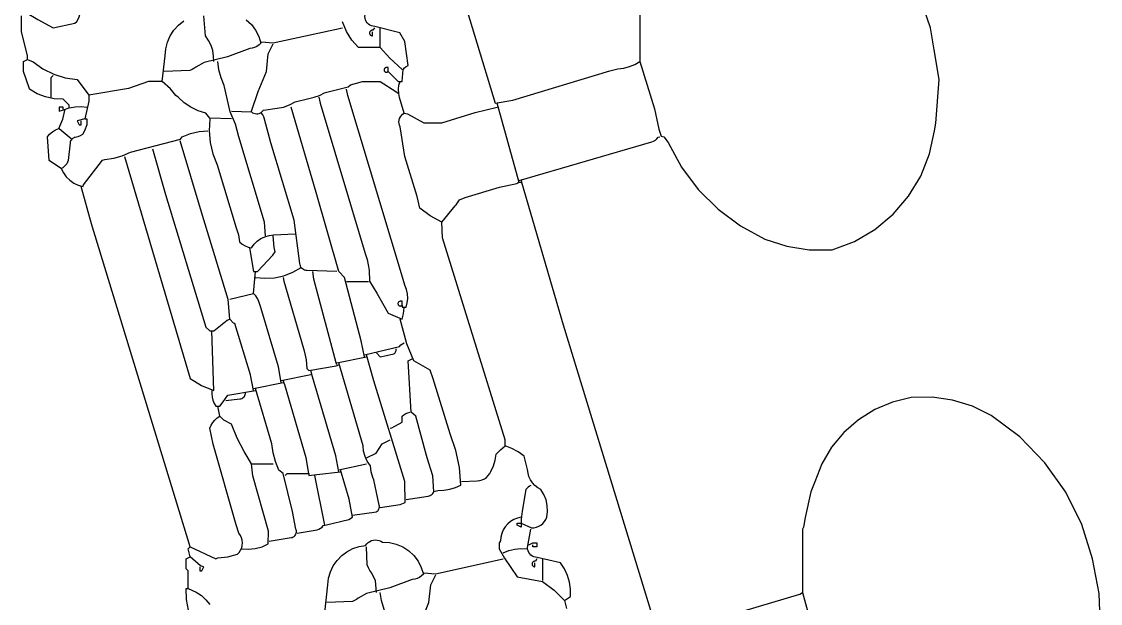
# Model space of a CAD drawing. Extents: x -68 to 722, y 3924 to 4942.
# Drawn here: x 539.09 to 586.62, y 4852.87 to 4878.51 of the extents above; entities that cross this region are included whole.
import ezdxf

# ---------------------------------------------------------------- set-up
doc = ezdxf.new("R2010")
doc.units = 0
doc.layers.get('0').update_dxf_attribs({"linetype": 'CONTINUOUS'})

msp = doc.modelspace()

# ---------------------------------------------------------------- linework, layer by layer
at = {"color": 7, "linetype": 'CONTINUOUS'}
for p, q in [((561.008716, 4871.420046), (560.048218, 4874.912753)), ((541.274841, 4873.341035), (540.750933, 4873.777623)), ((553.412047, 4867.054162), (554.372546, 4867.054162)), ((548.260284, 4866.268302), (549.3081, 4866.530255)), ((552.975457, 4863.474136), (554.285228, 4863.736089)), ((549.3081, 4862.339006), (550.61787, 4862.60096)), ((550.530552, 4862.688277), (551.840323, 4862.95023)), ((549.220782, 4859.020934), (550.18128, 4859.020934)), ((553.062775, 4858.758981), (554.285228, 4859.020934)), ((552.451549, 4856.314086), (552.014959, 4858.497028)), ((562.056533, 4853.869191), (562.056533, 4854.829685))]:
    msp.add_line(p, q, dxfattribs=at)
for points in [[(553.935956, 4894.908504), (554.054097, 4894.479599), (555.306849, 4890.184617), (555.446558, 4889.765492), (559.9609, 4874.912753), (560.741523, 4875.036745), (565.016614, 4876.336032), (565.366934, 4876.427977), (565.622682, 4876.45878), (565.872155, 4876.522959), (566.111017, 4876.6194), (566.335116, 4876.746425)], [(539.266526, 4878.929367), (539.803882, 4878.600267), (540.488979, 4878.230826), (541.441793, 4878.436284), (541.520837, 4878.518003), (541.584583, 4878.612144), (541.631115, 4878.715878), (541.659036, 4878.826089), (541.667507, 4878.939465), (541.656273, 4879.052601), (541.625672, 4879.162098), (541.576623, 4879.264666), (541.5106, 4879.357224), (541.335964, 4879.968447), (540.437025, 4882.864601), (540.227025, 4883.993793), (540.280355, 4884.122773), (540.35252, 4884.242239), (540.441871, 4884.34946), (540.546366, 4884.441985), (540.663615, 4884.517699)], [(555.245726, 4876.309836), (555.682316, 4875.873248), (555.856952, 4875.873248), (555.899389, 4876.390081), (555.962693, 4876.461955), (556.036472, 4876.523027), (556.118906, 4876.571789), (555.970466, 4877.628333), (555.756537, 4878.016897), (554.651003, 4878.288455), (554.575922, 4878.298238), (554.503527, 4878.320418), (554.435851, 4878.354372), (554.374792, 4878.399146), (554.322065, 4878.453485), (554.279149, 4878.515864), (554.247248, 4878.584531), (554.227258, 4878.657561), (554.219739, 4878.732902), (554.372546, 4879.627909)], [(574.804965, 4868.451245), (575.783498, 4868.819232), (576.687194, 4869.34485), (577.490877, 4870.013457), (578.172155, 4870.806424), (578.712051, 4871.701662), (579.095522, 4872.674228), (579.311885, 4873.697029), (579.37912, 4874.032853), (579.520139, 4875.960566), (579.303503, 4877.261948), (579.135503, 4878.224888), (578.585517, 4879.863983)], [(566.335116, 4879.540591), (566.335116, 4876.746425), (566.972538, 4874.659532), (567.174679, 4873.7709), (567.278151, 4873.46328), (567.382932, 4873.428353), (567.575032, 4873.175131), (568.16478, 4872.093802), (568.903167, 4871.107971), (569.775001, 4870.237923), (570.762345, 4869.501559), (571.844884, 4868.914028), (572.803463, 4868.606202), (573.798172, 4868.450688), (574.804965, 4868.451245)], [(541.187523, 4874.738118), (541.187523, 4874.825436), (540.925569, 4875.087389), (540.532758, 4875.104677), (540.147828, 4875.184856), (539.780784, 4875.325845), (539.441163, 4875.523977), (539.419333, 4875.589465), (539.179208, 4876.309836), (539.179208, 4876.746425), (539.353844, 4876.833743), (539.353844, 4877.008378), (539.09189, 4878.05619), (539.09189, 4878.754732)], [(547.561739, 4876.746425), (547.554921, 4876.988184), (547.513651, 4877.226493), (547.438776, 4877.456466), (547.331829, 4877.673391), (547.195004, 4877.872823), (547.125149, 4878.754732)], [(545.291471, 4875.873248), (545.417121, 4877.004099), (545.442911, 4877.305029), (545.517611, 4877.59768), (545.639204, 4877.874156), (545.804413, 4878.127), (546.00878, 4878.349393), (546.246793, 4878.535335)], [(548.988455, 4878.587914), (549.215746, 4878.375994), (549.402898, 4878.12791), (549.544255, 4877.851162), (549.635543, 4877.554113), (549.555438, 4877.475669), (549.46309, 4877.412093), (549.361222, 4877.365261), (549.252842, 4877.336556), (549.141148, 4877.326826), (548.157294, 4876.95126), (547.133532, 4876.704425), (546.767145, 4876.501935), (546.687883, 4876.441489), (546.602127, 4876.390673), (546.511042, 4876.350177), (545.378789, 4876.309836)], [(549.657372, 4877.619602), (550.174208, 4877.577165), (553.237411, 4878.230826)], [(554.896454, 4877.357649), (553.935956, 4877.357649), (553.640491, 4877.695033), (553.405447, 4878.076977), (553.237411, 4878.492779)], [(554.6345, 4878.230826), (554.569011, 4878.121678), (554.548808, 4878.124012), (554.528499, 4878.122936), (554.508655, 4878.118481), (554.489835, 4878.110772), (554.472567, 4878.100027), (554.457339, 4878.086547), (554.444577, 4878.070712), (554.434641, 4878.052967), (554.42781, 4878.03381), (554.424277, 4878.013782), (554.42414, 4877.993445), (554.427405, 4877.973371), (554.433978, 4877.954125), (554.443675, 4877.936248), (554.456223, 4877.920243), (554.47127, 4877.90656), (554.488391, 4877.895584), (554.507107, 4877.887624), (554.526889, 4877.882903), (554.547182, 4877.881555), (554.547182, 4878.05619)], [(555.856952, 4876.397154), (555.314533, 4876.899493), (554.896454, 4877.357649), (554.896454, 4878.230826)], [(549.220782, 4874.563483), (549.517663, 4875.419196), (549.880382, 4876.313766), (549.95827, 4877.091766), (550.18128, 4877.532284)], [(539.353844, 4876.833743), (539.602352, 4876.726254), (540.033955, 4876.421424), (540.508306, 4876.188625), (541.013484, 4876.033708), (541.536795, 4875.960566), (542.060703, 4875.262024), (542.060703, 4875.000071), (541.886067, 4874.214212), (541.973385, 4874.214212), (541.973385, 4873.952259), (541.859872, 4873.699038), (541.77692, 4873.5375), (541.677308, 4873.477738), (541.570385, 4873.432333), (541.458209, 4873.402157), (541.414808, 4873.391626), (541.37366, 4873.374265), (541.335831, 4873.350525), (541.302304, 4873.321021), (541.273946, 4873.286518), (541.251494, 4873.247911), (541.23553, 4873.206202), (541.226467, 4873.16247), (541.148579, 4872.38447), (541.120634, 4872.308554), (541.081851, 4872.237561), (541.033072, 4872.173027), (540.975351, 4872.116348), (540.909939, 4872.068753), (540.838251, 4872.03127), (540.933933, 4871.837776), (541.06103, 4871.663301), (541.215863, 4871.512896), (541.393951, 4871.390913), (541.590139, 4871.300882), (541.798749, 4871.245411), (541.820579, 4871.310899), (542.663198, 4872.398004), (542.765185, 4872.432495), (543.153858, 4872.482171), (543.530315, 4872.590866), (543.88565, 4872.756007), (546.094796, 4873.332303), (546.164651, 4873.428353), (546.527959, 4873.574052), (546.90937, 4873.662069), (547.299785, 4873.690306)], [(549.832008, 4869.062468), (549.794374, 4869.668977), (548.666051, 4873.420669), (548.515219, 4873.992225), (548.284383, 4874.536414), (548.014833, 4875.686825), (547.878911, 4876.027751), (547.785626, 4876.382722), (547.736375, 4876.746425)], [(555.245726, 4876.309836), (555.245726, 4876.484472), (555.158408, 4876.484472), (555.14102, 4876.481358), (555.124402, 4876.475367), (555.109028, 4876.466669), (555.095333, 4876.455511), (555.083709, 4876.44221), (555.074484, 4876.427145), (555.067923, 4876.410744), (555.064211, 4876.393474), (555.063454, 4876.375826), (555.065673, 4876.358301), (555.070805, 4876.341398), (555.078705, 4876.325599), (555.089148, 4876.311351), (555.101836, 4876.299061), (555.116409, 4876.289078), (555.132453, 4876.281685), (555.14951, 4876.277094), (555.167097, 4876.275434), (555.184712, 4876.276753), (555.201855, 4876.281014), (555.218039, 4876.288095), (555.232802, 4876.297794), (555.245726, 4876.309836)], [(540.401661, 4875.174706), (540.401661, 4876.047883), (540.488979, 4876.135201)], [(548.347602, 4874.214212), (547.391033, 4874.257521), (547.212467, 4874.476165), (546.869086, 4874.575773), (546.545637, 4874.728128), (546.250163, 4874.929442), (545.990015, 4875.174706), (545.882526, 4875.248577), (545.65777, 4875.545283), (545.291471, 4875.873248), (544.680244, 4875.873248), (543.800341, 4875.557595), (542.060703, 4875.262024)], [(548.347602, 4874.563483), (549.217202, 4874.524102), (549.26759, 4874.490276), (549.322876, 4874.465244), (549.381539, 4874.449693), (549.441965, 4874.444052), (549.502493, 4874.448476), (549.561457, 4874.462843), (549.617236, 4874.486758), (549.668294, 4874.519563), (549.713228, 4874.560356), (549.750802, 4874.608015), (550.351201, 4874.688434), (550.632219, 4874.73889), (550.9011, 4874.83491), (551.15051, 4874.973876), (551.746281, 4875.121006), (551.988125, 4875.173615), (552.221519, 4875.255977), (552.442817, 4875.366805), (552.545591, 4875.403042), (553.477536, 4875.633124), (553.577952, 4875.716076), (554.110592, 4875.873248), (554.896454, 4875.873248), (555.586266, 4875.419196), (555.682316, 4875.349342)], [(557.603313, 4869.673692), (557.098825, 4869.941215), (556.642815, 4870.284916), (556.524673, 4870.801138), (555.981904, 4872.559891), (555.769634, 4873.864941), (555.740282, 4873.93679), (555.723245, 4874.01251), (555.718997, 4874.090007), (555.727653, 4874.167136), (555.748975, 4874.241763), (555.782373, 4874.311823), (555.826922, 4874.375378), (555.88139, 4874.430668), (555.94427, 4874.476165), (555.743439, 4875.165975), (555.70685, 4875.342063), (555.699009, 4875.521742), (555.72012, 4875.700348), (555.769634, 4875.873248)], [(555.856952, 4866.006349), (555.856952, 4865.919032), (556.031588, 4865.919032), (556.085308, 4866.111045), (556.106652, 4866.309286), (556.095037, 4866.508334), (556.050781, 4866.702747), (555.975094, 4866.88721), (555.830757, 4867.394701), (553.465748, 4875.255301), (553.412047, 4875.523977)], [(552.189595, 4875.174706), (552.243296, 4874.90603), (554.224105, 4868.285341), (554.311423, 4868.023388), (554.39937, 4867.551226), (554.424937, 4867.071625), (554.739282, 4866.538987), (555.245726, 4865.657079), (555.856952, 4865.395126), (555.910991, 4865.564992), (555.940296, 4865.740821), (555.94427, 4865.919032)], [(540.838251, 4872.03127), (540.677062, 4872.138758), (540.314343, 4872.38054), (540.227025, 4873.428353), (540.32821, 4873.550574), (540.447768, 4873.654892), (540.582573, 4873.738581), (540.729103, 4873.799453), (540.907792, 4874.212861), (541.012887, 4874.6508)], [(540.925569, 4874.6508), (540.925569, 4874.738118), (540.750933, 4874.738118), (540.750933, 4874.563483), (540.943033, 4874.615873), (541.19061, 4874.70514), (541.448848, 4874.755897), (541.711793, 4874.766975), (541.973385, 4874.738118)], [(552.975457, 4867.49075), (551.668219, 4867.531527), (551.614256, 4867.537473), (551.562054, 4867.552386), (551.513093, 4867.575844), (551.468761, 4867.607182), (551.430314, 4867.645512), (551.39884, 4867.689747), (551.375233, 4867.738636), (551.36016, 4867.790791), (551.354049, 4867.844736), (551.104145, 4869.756295), (550.067767, 4873.157668), (549.798391, 4874.207488), (549.765256, 4874.303884), (549.717884, 4874.394139), (549.657372, 4874.476165)], [(554.19791, 4863.736089), (554.054097, 4864.442315), (553.324729, 4867.228797), (553.062775, 4867.49075), (552.071454, 4870.975774), (550.967143, 4874.738118)], [(555.94427, 4874.476165), (556.101443, 4874.441238), (556.817451, 4874.039577), (557.603313, 4874.039577), (559.080035, 4874.506988), (560.048218, 4874.738118)], [(541.886067, 4874.214212), (541.536795, 4874.126894), (541.624113, 4873.952259), (541.711431, 4873.952259), (541.711431, 4874.126894)], [(547.387103, 4874.214212), (547.357813, 4873.698283), (547.401963, 4873.183413), (547.518662, 4872.680002), (547.705552, 4872.198221), (548.548433, 4869.420471), (548.644493, 4869.115722), (548.696874, 4868.800515), (548.810231, 4868.704071), (548.937573, 4868.62703), (549.075612, 4868.571381), (549.220782, 4868.538562), (549.336219, 4868.694099), (549.474968, 4868.829251), (549.633483, 4868.940564), (549.807712, 4869.025192), (549.993202, 4869.080971), (550.18521, 4869.106476), (551.141779, 4869.149786)], [(549.3081, 4862.251689), (549.184108, 4862.944991), (548.487311, 4865.203027), (548.43492, 4865.22049), (548.260284, 4865.395126), (548.189469, 4866.256515), (547.011636, 4870.101549), (546.077333, 4873.253717)], [(561.008716, 4871.507364), (566.853087, 4873.201763), (566.937233, 4873.234277), (567.014926, 4873.28012), (567.084072, 4873.338056), (567.142808, 4873.406523), (567.208296, 4873.428353)], [(543.632428, 4872.555176), (546.513923, 4862.775595), (547.015922, 4862.469824), (547.561739, 4862.251689), (547.474421, 4864.871219)], [(544.85488, 4872.904447), (545.439911, 4870.887408), (547.212467, 4865.045855), (547.387103, 4864.871219), (547.561739, 4864.871219), (548.155502, 4865.342735), (548.260284, 4865.395126)], [(548.347602, 4851.336978), (548.347602, 4851.424296), (548.085648, 4851.686249), (547.692836, 4851.703537), (547.307907, 4851.783716), (546.940862, 4851.924704), (546.601241, 4852.122837), (546.449279, 4852.574851), (546.361396, 4853.043558), (546.339287, 4853.51992), (546.426605, 4853.51992), (546.426605, 4854.305779), (546.339287, 4854.393097), (546.339287, 4854.829685), (546.513923, 4854.917003), (546.426605, 4855.266274), (546.513923, 4855.353592), (542.174217, 4869.595106), (541.711431, 4871.245411)], [(558.476493, 4858.235075), (559.170759, 4858.273408), (559.27914, 4858.285292), (559.384162, 4858.314583), (559.483049, 4858.360506), (559.573187, 4858.421848), (559.652192, 4858.496987), (559.717976, 4858.583935), (559.7688, 4858.680395), (559.883741, 4858.924424), (559.962321, 4859.182467), (560.0029, 4859.44914), (560.18813, 4859.641278), (560.39749, 4859.806794), (560.39749, 4860.068747), (558.88226, 4864.950853), (557.641646, 4868.979429), (557.603313, 4869.673692), (558.197076, 4870.380965), (558.236369, 4870.437722), (558.380443, 4870.65165), (558.642398, 4870.7477), (560.141473, 4871.210047), (560.9083, 4871.372021), (560.934966, 4871.392372), (560.964542, 4871.408198), (560.996269, 4871.419091), (561.029329, 4871.424771), (561.062872, 4871.425092), (561.096034, 4871.420046)], [(561.096034, 4871.507364), (561.113498, 4871.428778), (562.960536, 4865.140856), (567.120978, 4851.511613), (567.901602, 4851.635604), (573.386047, 4853.279796), (573.495195, 4853.345285)], [(549.133464, 4868.538562), (549.3081, 4867.49075), (549.482736, 4867.49075), (550.159451, 4868.211121), (550.268598, 4868.363927), (550.217954, 4868.543801), (550.18128, 4869.062468)], [(550.530552, 4862.60096), (550.406561, 4863.294262), (549.626549, 4865.911348), (549.543859, 4866.172253), (549.485608, 4866.304182), (549.40629, 4866.424628), (549.3081, 4866.530255), (549.395418, 4867.49075)], [(549.395418, 4867.228797), (549.814349, 4867.192111), (550.23404, 4867.218736), (550.644976, 4867.30807), (551.037842, 4867.458087), (551.403733, 4867.665385)], [(552.975457, 4863.386819), (552.957994, 4863.465405), (551.961258, 4867.148203), (551.927641, 4867.49075)], [(550.61787, 4867.228797), (550.644066, 4867.062893), (551.517246, 4864.094092), (551.547546, 4863.990359), (551.634498, 4863.605504), (551.665687, 4863.212183), (551.753005, 4863.124866), (552.957994, 4863.334428), (553.062775, 4863.386819)], [(555.856952, 4866.006349), (555.856952, 4866.180985), (555.769634, 4866.180985), (555.752246, 4866.177871), (555.735628, 4866.17188), (555.720254, 4866.163182), (555.706559, 4866.152024), (555.694935, 4866.138723), (555.685711, 4866.123658), (555.679149, 4866.107257), (555.675437, 4866.089987), (555.67468, 4866.072338), (555.676899, 4866.054814), (555.682032, 4866.037911), (555.689932, 4866.022112), (555.700374, 4866.007864), (555.713062, 4865.995574), (555.727635, 4865.985591), (555.743679, 4865.978198), (555.760737, 4865.973607), (555.778323, 4865.971947), (555.795938, 4865.973266), (555.813082, 4865.977527), (555.829265, 4865.984607), (555.844029, 4865.994307), (555.856952, 4866.006349)], [(557.254041, 4857.798487), (557.433392, 4857.848171), (557.694782, 4857.853976), (557.953029, 4857.894795), (558.203467, 4857.96989), (558.441566, 4858.077903), (558.382026, 4858.849083), (558.22696, 4859.606854), (557.97878, 4860.339431), (557.227845, 4862.766863), (557.092852, 4863.145036), (556.380861, 4863.561454), (556.058482, 4864.306973), (555.769634, 4865.395126)], [(554.19791, 4863.823407), (555.747805, 4864.194507), (555.804644, 4864.255958), (555.870719, 4864.307349), (555.94427, 4864.347313)], [(554.721818, 4863.910725), (554.896454, 4863.736089), (555.165132, 4863.78979), (555.497377, 4863.864534), (555.526365, 4863.886711), (555.55126, 4863.913402), (555.571366, 4863.943863), (555.586123, 4863.977246), (555.59512, 4864.012618), (555.598106, 4864.048994), (555.594998, 4864.08536)], [(553.674002, 4856.750674), (554.73055, 4856.907846), (554.765095, 4856.93085), (554.795221, 4856.959398), (554.820049, 4856.992657), (554.838855, 4857.029656), (554.851089, 4857.069315), (554.856395, 4857.110478), (554.854618, 4857.151944), (554.84581, 4857.192502), (554.608304, 4858.313661), (554.573377, 4858.418442), (554.495653, 4858.67141), (554.459864, 4858.933617), (554.323562, 4859.129521), (554.223229, 4859.346062), (554.161897, 4859.576702), (554.141415, 4859.814477), (553.062775, 4863.474136)], [(554.896454, 4857.099945), (555.764919, 4857.224897), (555.987929, 4857.318239), (555.970466, 4858.243807), (554.608304, 4862.679545), (554.285228, 4863.823407)], [(556.031588, 4857.449216), (557.000819, 4857.597656), (557.049265, 4857.605178), (557.095707, 4857.620888), (557.138771, 4857.644322), (557.177184, 4857.674787), (557.20981, 4857.711383), (557.235684, 4857.753026), (557.254041, 4857.798487), (557.215708, 4858.49275), (556.965891, 4859.274156), (556.935592, 4859.377889), (556.468179, 4861.116559), (556.249709, 4861.293639), (556.118906, 4863.561454), (556.293542, 4863.648772)], [(553.062775, 4858.671664), (552.938784, 4859.364966), (551.910177, 4862.854181), (551.840323, 4863.124866)], [(551.753005, 4858.584346), (551.629013, 4859.277648), (550.687725, 4862.50491), (550.61787, 4862.688277)], [(547.474421, 4862.251689), (547.469333, 4862.104914), (547.484749, 4861.958862), (547.520369, 4861.816384), (547.575497, 4861.68026), (547.649057, 4861.553147), (547.823693, 4861.553147), (547.9765, 4861.749612), (548.183269, 4862.035927), (549.395418, 4862.251689)], [(548.085648, 4861.8151), (548.705606, 4861.876223), (548.752318, 4861.883423), (548.797075, 4861.898611), (548.838521, 4861.921328), (548.875403, 4861.950885), (548.906603, 4861.986388), (548.931176, 4862.026762), (548.948378, 4862.070784), (548.95769, 4862.117121), (548.958828, 4862.164371)], [(550.006644, 4855.615545), (550.975874, 4855.763985), (551.019612, 4855.775267), (551.060886, 4855.793616), (551.098565, 4855.818527), (551.131613, 4855.849318), (551.159124, 4855.885143), (551.180342, 4855.925018), (551.194685, 4855.967849), (551.201759, 4856.012461), (551.201371, 4856.057628), (551.19353, 4856.102112), (551.178452, 4856.14469), (551.028265, 4856.916578), (550.61787, 4858.584346), (550.422278, 4858.743264), (550.272051, 4859.115748), (550.170788, 4859.50441), (550.120158, 4859.902843), (549.395418, 4862.339006)], [(548.784192, 4855.266274), (549.088051, 4855.251604), (549.390558, 4855.283788), (549.684529, 4855.362062), (549.962985, 4855.484568), (549.97128, 4856.046195), (549.274483, 4858.490305), (549.220782, 4859.020934), (548.897705, 4859.553572), (548.592092, 4860.147333), (548.347602, 4860.767288), (547.99833, 4860.941923), (547.823693, 4861.116559), (547.736375, 4861.553147)], [(586.623667, 4851.744833), (586.565018, 4853.304195), (586.27445, 4854.837369), (585.799131, 4856.349344), (585.09532, 4857.769432), (584.180011, 4859.063346), (583.075304, 4860.199844), (581.807871, 4861.151486), (580.98788, 4861.558891), (580.11316, 4861.829501), (579.206361, 4861.956311), (578.290963, 4861.936035), (577.465292, 4861.73881), (576.681988, 4861.411605), (575.961364, 4860.962907), (575.322111, 4860.404353), (574.780807, 4859.750429), (574.351491, 4859.018095), (574.045298, 4858.226343), (573.870662, 4857.789755), (573.617876, 4856.657419), (573.547149, 4856.232706), (573.495195, 4856.139451), (573.495195, 4853.345285), (573.87529, 4851.955886)], [(546.513923, 4855.353592), (547.649057, 4854.829685), (547.741091, 4854.879369), (548.177324, 4854.91873), (548.600824, 4855.030516), (548.67953, 4855.113002), (548.742989, 4855.20772), (548.789337, 4855.311886), (548.81721, 4855.422437), (548.82579, 4855.536125), (548.814825, 4855.649608), (548.784637, 4855.759549), (548.736112, 4855.862719), (548.670678, 4855.956084), (548.553061, 4856.32177), (547.526376, 4859.888174), (547.387103, 4860.592653), (547.440433, 4860.721633), (547.512598, 4860.841099), (547.60195, 4860.94832), (547.706444, 4861.040845), (547.823693, 4861.116559)], [(555.333044, 4860.592653), (555.41163, 4860.610116), (555.856952, 4860.854606), (555.856952, 4861.116559), (555.933849, 4861.178766), (556.018894, 4861.229264), (556.11032, 4861.267002), (556.206224, 4861.291194)], [(554.285228, 4859.282887), (554.713086, 4859.483718), (554.983772, 4859.894111), (555.333044, 4860.068747)], [(561.532624, 4858.06044), (561.468822, 4858.027285), (561.410281, 4857.985537), (561.358151, 4857.936015), (561.313456, 4857.879692), (561.152529, 4856.932994), (561.09546, 4856.582187), (561.096034, 4856.226768), (560.921398, 4856.314086), (560.921398, 4856.401404), (561.096034, 4856.401404), (561.55882, 4856.191841), (561.667871, 4856.199754), (561.774418, 4856.224306), (561.875935, 4856.264915), (561.970019, 4856.32062), (562.054442, 4856.390101), (562.127203, 4856.471713), (562.186581, 4856.563523), (562.231169, 4856.663357), (562.262863, 4856.91858), (562.25161, 4857.175516), (562.197722, 4857.426991), (562.102706, 4857.665979), (561.969215, 4857.885804), (561.829778, 4857.96213), (561.704521, 4858.060003), (561.596744, 4858.176846), (561.509284, 4858.309582), (561.444443, 4858.454716), (561.40393, 4858.608426), (561.388812, 4858.766665), (561.231377, 4859.357107), (560.973153, 4859.541827), (560.693705, 4859.692523), (560.39749, 4859.806794)], [(551.229097, 4855.964815), (552.111009, 4856.113255), (552.189382, 4856.141423), (552.262483, 4856.181324), (552.328568, 4856.232004), (552.386061, 4856.292257), (552.530135, 4856.33155), (553.508097, 4856.558576), (553.674002, 4856.663357), (553.530189, 4857.4569), (553.150093, 4858.758981)], [(550.705189, 4858.497028), (550.792507, 4858.584346), (551.753005, 4858.584346), (551.753005, 4858.497028), (552.105595, 4858.544616), (553.150093, 4858.671664)], [(561.096034, 4856.663357), (560.934682, 4856.625045), (560.781245, 4856.562122), (560.639452, 4856.476115), (560.512749, 4856.369116), (560.404217, 4856.243725), (560.316492, 4856.102989), (560.251707, 4855.950328), (560.211436, 4855.789454), (560.196658, 4855.624276), (560.135536, 4855.528227), (560.135536, 4855.266274), (560.362563, 4854.855881), (560.921398, 4854.043826), (562.039069, 4853.834264), (562.561863, 4853.454587), (563.017031, 4852.996014), (563.104349, 4852.646743)], [(563.017031, 4852.996014), (563.278985, 4853.170649), (563.279448, 4853.486595), (563.234642, 4853.799348), (563.145492, 4854.102455), (563.013838, 4854.389665), (562.842395, 4854.65505), (561.811082, 4854.887315), (561.736, 4854.897098), (561.663606, 4854.919278), (561.595929, 4854.953231), (561.534871, 4854.998006), (561.482144, 4855.052345), (561.439227, 4855.114724), (561.407326, 4855.183391), (561.387336, 4855.256421), (561.379818, 4855.331762), (561.532624, 4856.139451)], [(552.451549, 4852.472108), (552.577811, 4853.690626), (552.615853, 4853.979756), (552.699254, 4854.259198), (552.825904, 4854.521883), (552.992599, 4854.761167), (553.195122, 4854.970996), (553.428351, 4855.146062), (553.686385, 4855.281937), (553.962698, 4855.375185), (554.250301, 4855.423446), (554.301178, 4855.490569), (554.362292, 4855.548527), (554.432016, 4855.595778), (554.508495, 4855.631064), (554.589693, 4855.653446), (554.673449, 4855.662329), (554.757536, 4855.657476), (554.839715, 4855.639016), (554.917798, 4855.607441), (554.98971, 4855.563591), (555.299436, 4855.545662), (555.601458, 4855.474703), (555.886763, 4855.352831), (556.14684, 4855.183681), (556.37393, 4854.972299), (556.561257, 4854.724994), (556.703233, 4854.449142), (556.795621, 4854.152973), (556.715517, 4854.074529), (556.623168, 4854.010953), (556.521301, 4853.964121), (556.41292, 4853.935416), (556.301226, 4853.925685), (555.317373, 4853.55012), (554.29361, 4853.303285), (553.927224, 4853.100795), (553.847961, 4853.040349), (553.762205, 4852.989533), (553.67112, 4852.949037), (552.538867, 4852.908696)], [(561.445306, 4855.440909), (561.619942, 4855.528227), (561.794578, 4855.528227), (561.794578, 4855.353592), (561.619942, 4855.353592), (561.619942, 4855.440909)], [(546.950513, 4854.480415), (546.950513, 4854.305779), (547.037831, 4854.305779), (547.125149, 4854.480415), (546.980027, 4854.521716), (546.513923, 4854.917003)], [(554.721818, 4853.345285), (554.685144, 4853.863952), (554.527011, 4854.205015), (554.442055, 4854.317086), (554.373976, 4854.440143), (554.324172, 4854.571662), (554.285228, 4855.353592)], [(560.310172, 4855.091638), (560.559767, 4855.19224), (560.8213, 4855.255635), (561.089257, 4855.280488), (561.357988, 4855.266274)], [(556.817451, 4854.218462), (557.334286, 4854.176025), (560.310172, 4854.829685)], [(561.794578, 4854.829685), (561.72909, 4854.720538), (561.708886, 4854.722871), (561.688577, 4854.721796), (561.668733, 4854.717341), (561.649913, 4854.709632), (561.632646, 4854.698887), (561.617417, 4854.685407), (561.604655, 4854.669572), (561.594719, 4854.651826), (561.587889, 4854.63267), (561.584355, 4854.612642), (561.584219, 4854.592305), (561.587483, 4854.572231), (561.594056, 4854.552985), (561.603753, 4854.535108), (561.616302, 4854.519103), (561.631348, 4854.50542), (561.64847, 4854.494444), (561.667185, 4854.486484), (561.686967, 4854.481763), (561.70726, 4854.480415), (561.70726, 4854.65505)], [(556.682108, 4852.022422), (557.040461, 4852.912626), (557.118349, 4853.690626), (557.341359, 4854.131144)], [(546.426605, 4853.51992), (546.789324, 4853.365455), (547.013751, 4853.2131), (547.214357, 4853.030516), (547.387103, 4852.821379)], [(556.992087, 4845.661328), (556.930964, 4846.368601), (554.950155, 4852.98929), (554.896454, 4853.345285)]]:
    msp.add_lwpolyline(points, dxfattribs=at)

doc.saveas('drawing.dxf')
